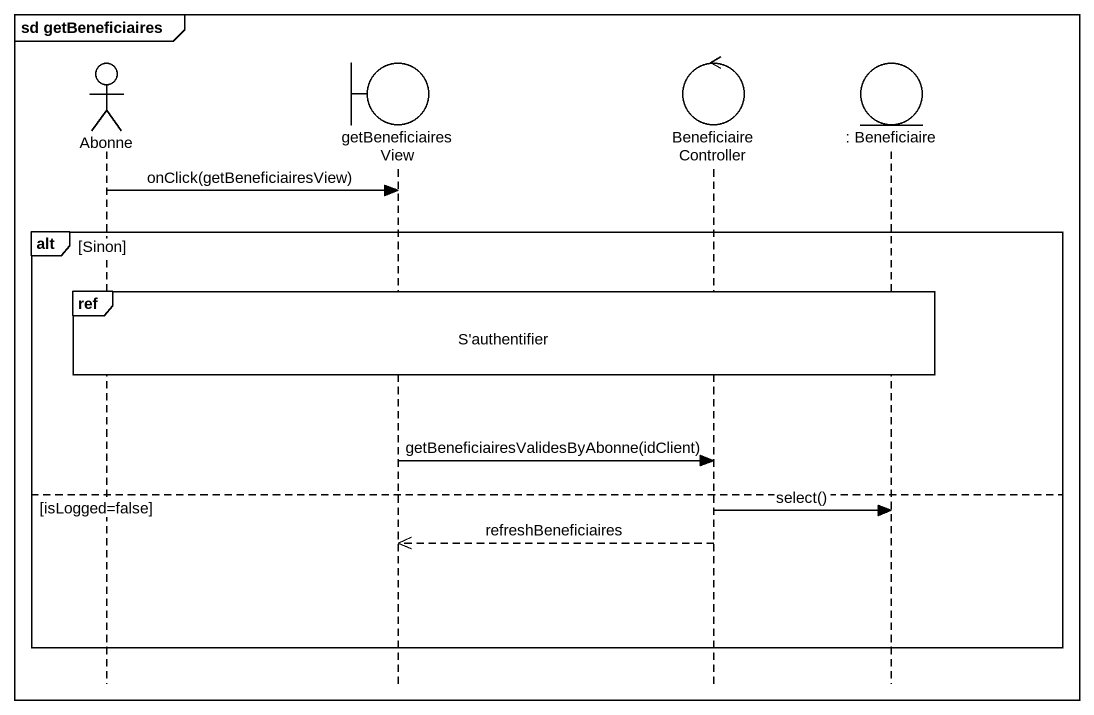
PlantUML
@startuml
mainframe sd getBeneficiaires
hide footbox
actor Abonne
boundary getBeneficiairesView
control BeneficiaireController
entity ": Beneficiaire" as Beneficiaire

Abonne -> getBeneficiairesView : onClick(getBeneficiairesView)
alt Sinon
  ref over Abonne, getBeneficiairesView, BeneficiaireController, Beneficiaire : S'authentifier
  getBeneficiairesView -> BeneficiaireController : getBeneficiairesValidesByAbonne(idClient)
else isLogged=false
  BeneficiaireController -> Beneficiaire : select()
  BeneficiaireController -->> getBeneficiairesView : refreshBeneficiaires
end
@enduml
